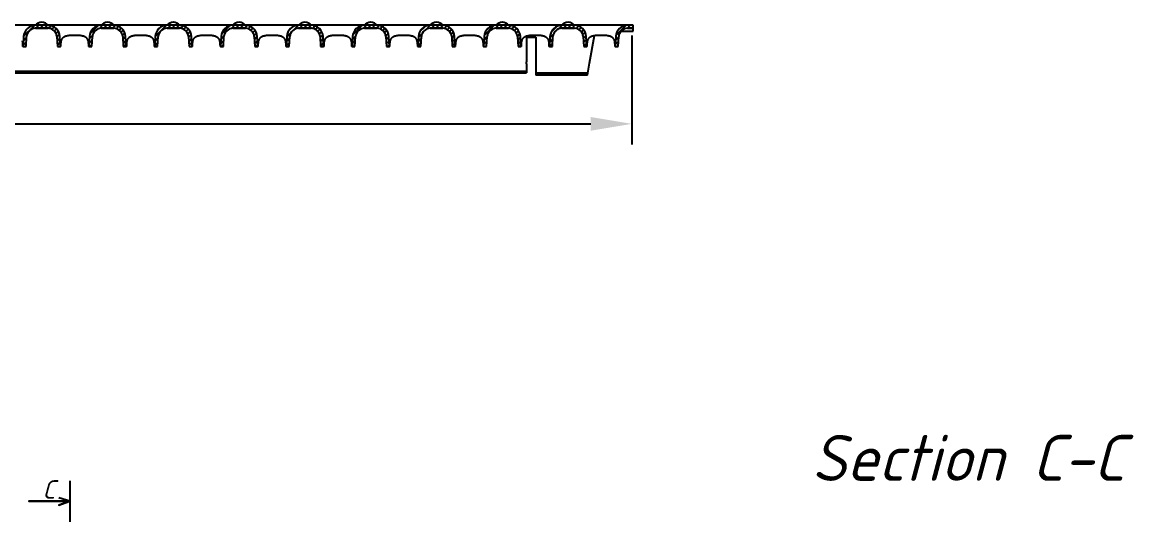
# Model space of a CAD drawing. Header units: millimetres. Extents: x 29006 to 29645, y 5570 to 5801.
# Drawn here: x 29081 to 29148.7, y 5762.4 to 5792.9 of the extents above; entities that cross this region are included whole.
import ezdxf

# ---------------------------------------------------------------- set-up
doc = ezdxf.new("R2010")
doc.units = ezdxf.units.MM
doc.styles.add('GOST-2.304_Type-B_italic', font='')
doc.styles.get('GOST-2.304_Type-B_italic').set_extended_font_data('GOST Common', italic=True)
doc.dimstyles.new('ISO-25', dxfattribs={"dimtxt": 2.5, "dimasz": 2.5, "dimexe": 1.25, "dimexo": 0.625, "dimtad": 1, "dimtoh": 1, "dimtxsty": 'GOST-2.304_Type-B_italic', "dimcen": 2.5, "dimadec": 0, "dimazin": 0, "dimtfac": 1, "dimtmove": 0, "dimatfit": 3, "dimfxl": 1, "dimarcsym": 0})

# ---------------------------------------------------------------- blocks, each defined once
blk = doc.blocks.new('*D23')
at = {"color": 0, "lineweight": -2, "transparency": 16777216}
for p, q in [((29018.167, 5792.065), (29018.167, 5785.437)), ((29118.167, 5792.065), (29118.167, 5785.437)), ((29020.667, 5786.687), (29115.667, 5786.687))]:
    blk.add_line(p, q, dxfattribs=at)
at = {"color": 0, "transparency": 16777216}
for points in [[(29020.667, 5787.104), (29020.667, 5786.27), (29018.167, 5786.687)], [(29115.667, 5787.104), (29115.667, 5786.27), (29118.167, 5786.687)]]:
    blk.add_solid(points, dxfattribs=at)
at = {"layer": 'Defpoints', "color": 0, "transparency": 16777216}
for p in [(29018.167, 5792.69), (29118.167, 5792.69), (29118.167, 5786.687)]:
    blk.add_point(p, dxfattribs=at)
at = {"color": 0, "transparency": 16777216, "insert": (29068.167, 5788.562), "char_height": 2.5, "attachment_point": 5, "style": 'GOST-2.304_Type-B_italic'}
blk.add_mtext('1000', dxfattribs=at)

msp = doc.modelspace()

# ---------------------------------------------------------------- linework, layer by layer
at = {"color": 0}
for p, q in [((29081.847, 5792.69), (29078.619, 5792.69)), ((29082.625, 5792.51), (29081.834, 5792.51)), ((29082.613, 5792.69), (29081.847, 5792.69)), ((29081.847, 5792.51), (29082.613, 5792.51)), ((29082.234, 5792.878), (29082.226, 5792.878)), ((29085.84, 5792.69), (29082.613, 5792.69)), ((29085.854, 5792.69), (29085.84, 5792.69)), ((29086.633, 5792.51), (29085.841, 5792.51)), ((29086.62, 5792.69), (29085.854, 5792.69)), ((29085.854, 5792.51), (29086.62, 5792.51)), ((29086.241, 5792.878), (29086.233, 5792.878)), ((29086.634, 5792.69), (29086.62, 5792.69)), ((29089.847, 5792.69), (29086.634, 5792.69)), ((29089.861, 5792.69), (29089.847, 5792.69)), ((29090.64, 5792.51), (29089.848, 5792.51)), ((29090.627, 5792.69), (29089.861, 5792.69)), ((29089.861, 5792.51), (29090.627, 5792.51)), ((29090.248, 5792.878), (29090.24, 5792.878)), ((29090.641, 5792.69), (29090.627, 5792.69)), ((29093.854, 5792.69), (29090.641, 5792.69)), ((29093.868, 5792.69), (29093.854, 5792.69)), ((29094.647, 5792.51), (29093.856, 5792.51)), ((29094.634, 5792.69), (29093.868, 5792.69)), ((29093.868, 5792.51), (29094.634, 5792.51)), ((29094.255, 5792.878), (29094.247, 5792.878)), ((29094.648, 5792.69), (29094.634, 5792.69)), ((29097.862, 5792.69), (29094.648, 5792.69)), ((29097.875, 5792.69), (29097.862, 5792.69)), ((29098.654, 5792.51), (29097.863, 5792.51)), ((29098.642, 5792.69), (29097.875, 5792.69)), ((29097.875, 5792.51), (29098.642, 5792.51)), ((29098.262, 5792.878), (29098.254, 5792.878)), ((29098.655, 5792.69), (29098.642, 5792.69)), ((29101.869, 5792.69), (29098.655, 5792.69)), ((29101.882, 5792.69), (29101.869, 5792.69)), ((29102.661, 5792.51), (29101.87, 5792.51)), ((29102.649, 5792.69), (29101.882, 5792.69)), ((29101.882, 5792.51), (29102.649, 5792.51)), ((29102.27, 5792.878), (29102.262, 5792.878)), ((29102.662, 5792.69), (29102.649, 5792.69)), ((29105.876, 5792.69), (29102.662, 5792.69)), ((29105.89, 5792.69), (29105.876, 5792.69)), ((29106.668, 5792.51), (29105.877, 5792.51)), ((29106.656, 5792.69), (29105.89, 5792.69)), ((29105.89, 5792.51), (29106.656, 5792.51)), ((29106.277, 5792.878), (29106.269, 5792.878)), ((29106.67, 5792.69), (29106.656, 5792.69)), ((29109.883, 5792.69), (29106.67, 5792.69)), ((29109.897, 5792.69), (29109.883, 5792.69)), ((29110.676, 5792.51), (29109.884, 5792.51)), ((29110.663, 5792.69), (29109.897, 5792.69)), ((29109.897, 5792.51), (29110.663, 5792.51)), ((29110.284, 5792.878), (29110.276, 5792.878)), ((29110.677, 5792.69), (29110.663, 5792.69)), ((29113.89, 5792.69), (29110.677, 5792.69)), ((29113.904, 5792.69), (29113.89, 5792.69)), ((29114.683, 5792.51), (29113.891, 5792.51)), ((29114.67, 5792.69), (29113.904, 5792.69)), ((29113.904, 5792.51), (29114.67, 5792.51)), ((29114.291, 5792.878), (29114.283, 5792.878)), ((29114.684, 5792.69), (29114.67, 5792.69)), ((29117.911, 5792.69), (29114.684, 5792.69)), ((29117.508, 5792.33), (29118.242, 5792.33)), ((29118.242, 5792.51), (29117.899, 5792.51)), ((29118.242, 5792.69), (29117.911, 5792.69)), ((29117.911, 5792.51), (29118.242, 5792.51)), ((29118.242, 5792.51), (29118.242, 5792.69)), ((29118.242, 5792.51), (29118.242, 5792.51)), ((29118.242, 5792.33), (29118.242, 5792.51)), ((29081.126, 5792.009), (29081.092, 5791.392)), ((29081.273, 5791.392), (29081.306, 5791.999)), ((29083.153, 5791.999), (29083.187, 5791.392)), ((29083.368, 5791.392), (29083.333, 5792.009)), ((29085.133, 5792.009), (29085.099, 5791.392)), ((29085.28, 5791.392), (29085.314, 5791.999)), ((29087.16, 5791.999), (29087.194, 5791.392)), ((29087.375, 5791.392), (29087.34, 5792.009)), ((29089.141, 5792.009), (29089.106, 5791.392)), ((29089.287, 5791.392), (29089.321, 5791.999)), ((29091.168, 5791.999), (29091.201, 5791.392)), ((29091.382, 5791.392), (29091.348, 5792.009)), ((29093.148, 5792.009), (29093.113, 5791.392)), ((29093.294, 5791.392), (29093.328, 5791.999)), ((29095.175, 5791.999), (29095.208, 5791.392)), ((29095.389, 5791.392), (29095.355, 5792.009)), ((29097.155, 5792.009), (29097.121, 5791.392)), ((29097.301, 5791.392), (29097.335, 5791.999)), ((29099.182, 5791.999), (29099.216, 5791.392)), ((29099.396, 5791.392), (29099.362, 5792.009)), ((29101.162, 5792.009), (29101.128, 5791.392)), ((29101.308, 5791.392), (29101.342, 5791.999)), ((29103.189, 5791.999), (29103.223, 5791.392)), ((29103.403, 5791.392), (29103.369, 5792.009)), ((29105.169, 5792.009), (29105.135, 5791.392)), ((29105.316, 5791.392), (29105.349, 5791.999)), ((29107.196, 5791.999), (29107.23, 5791.392)), ((29107.411, 5791.392), (29107.376, 5792.009)), ((29109.176, 5792.009), (29109.142, 5791.392)), ((29109.323, 5791.392), (29109.356, 5791.999)), ((29111.203, 5791.999), (29111.237, 5791.392)), ((29111.418, 5791.392), (29111.383, 5792.009)), ((29111.749, 5792.043), (29111.749, 5791.969)), ((29111.749, 5791.969), (29111.749, 5790.474)), ((29111.749, 5791.969), (29112.326, 5791.969)), ((29112.326, 5791.969), (29112.326, 5790.379)), ((29113.184, 5792.009), (29113.149, 5791.392)), ((29113.33, 5791.392), (29113.364, 5791.999)), ((29115.21, 5791.999), (29115.244, 5791.392)), ((29115.425, 5791.392), (29115.391, 5792.009)), ((29115.59, 5790.379), (29115.888, 5792.074)), ((29117.191, 5792.009), (29117.156, 5791.392)), ((29117.337, 5791.392), (29117.371, 5791.999)), ((29081.092, 5791.392), (29081.064, 5791.392)), ((29081.092, 5791.392), (29081.273, 5791.392)), ((29083.187, 5791.392), (29083.368, 5791.392)), ((29083.395, 5791.392), (29083.368, 5791.392)), ((29085.099, 5791.392), (29085.072, 5791.392)), ((29085.099, 5791.392), (29085.28, 5791.392)), ((29087.194, 5791.392), (29087.375, 5791.392)), ((29087.402, 5791.392), (29087.375, 5791.392)), ((29089.106, 5791.392), (29089.079, 5791.392)), ((29089.106, 5791.392), (29089.287, 5791.392)), ((29091.201, 5791.392), (29091.382, 5791.392)), ((29091.409, 5791.392), (29091.382, 5791.392)), ((29093.113, 5791.392), (29093.086, 5791.392)), ((29093.113, 5791.392), (29093.294, 5791.392)), ((29095.208, 5791.392), (29095.389, 5791.392)), ((29095.417, 5791.392), (29095.389, 5791.392)), ((29097.121, 5791.392), (29097.093, 5791.392)), ((29097.121, 5791.392), (29097.301, 5791.392)), ((29099.216, 5791.392), (29099.396, 5791.392)), ((29099.424, 5791.392), (29099.396, 5791.392)), ((29101.128, 5791.392), (29101.1, 5791.392)), ((29101.128, 5791.392), (29101.308, 5791.392)), ((29103.223, 5791.392), (29103.403, 5791.392)), ((29103.431, 5791.392), (29103.403, 5791.392)), ((29105.135, 5791.392), (29105.107, 5791.392)), ((29105.135, 5791.392), (29105.316, 5791.392)), ((29107.23, 5791.392), (29107.411, 5791.392)), ((29107.438, 5791.392), (29107.411, 5791.392)), ((29109.142, 5791.392), (29109.115, 5791.392)), ((29109.142, 5791.392), (29109.323, 5791.392)), ((29111.237, 5791.392), (29111.418, 5791.392)), ((29111.445, 5791.392), (29111.418, 5791.392)), ((29113.149, 5791.392), (29113.122, 5791.392)), ((29113.149, 5791.392), (29113.33, 5791.392)), ((29115.244, 5791.392), (29115.425, 5791.392)), ((29115.452, 5791.392), (29115.425, 5791.392)), ((29117.156, 5791.392), (29117.129, 5791.392)), ((29117.156, 5791.392), (29117.337, 5791.392)), ((29111.749, 5790.352), (29111.749, 5790.474)), ((29111.749, 5790.352), (29111.749, 5789.89)), ((29112.326, 5790.379), (29112.326, 5790.266)), ((29115.57, 5790.266), (29115.59, 5790.379)), ((29068.038, 5789.804), (29111.749, 5789.804)), ((29068.126, 5789.89), (29111.749, 5789.89)), ((29111.749, 5789.89), (29111.749, 5789.804)), ((29112.326, 5790.266), (29112.326, 5789.784)), ((29115.485, 5789.784), (29112.326, 5789.784)), ((29112.326, 5789.784), (29112.326, 5789.66)), ((29115.463, 5789.66), (29112.326, 5789.66)), ((29115.463, 5789.66), (29115.485, 5789.784)), ((29115.485, 5789.784), (29115.57, 5790.266))]:
    msp.add_line(p, q, dxfattribs=at)
at = {"color": 0, "linetype": 'Continuous'}
for p, q in [((29081.127, 5792.025), (29081.791, 5792.688)), ((29081.872, 5792.51), (29082.052, 5792.69)), ((29082.131, 5792.51), (29082.311, 5792.69)), ((29082.39, 5792.51), (29082.57, 5792.69)), ((29082.648, 5792.509), (29082.804, 5792.665)), ((29082.852, 5792.454), (29082.985, 5792.587)), ((29083.002, 5792.345), (29083.13, 5792.472)), ((29083.107, 5792.19), (29083.241, 5792.324)), ((29085.161, 5792.171), (29085.651, 5792.661)), ((29085.749, 5792.5), (29085.939, 5792.69)), ((29086.018, 5792.51), (29086.199, 5792.69)), ((29086.277, 5792.51), (29086.458, 5792.69)), ((29086.537, 5792.51), (29086.711, 5792.685)), ((29086.774, 5792.488), (29086.914, 5792.628)), ((29086.946, 5792.401), (29087.074, 5792.529)), ((29087.071, 5792.267), (29087.201, 5792.397)), ((29089.3, 5792.422), (29089.408, 5792.53)), ((29089.544, 5792.408), (29089.826, 5792.69)), ((29089.906, 5792.51), (29090.086, 5792.69)), ((29090.165, 5792.51), (29090.345, 5792.69)), ((29090.424, 5792.51), (29090.604, 5792.69)), ((29090.681, 5792.507), (29090.834, 5792.66)), ((29090.88, 5792.448), (29091.012, 5792.579)), ((29091.026, 5792.335), (29091.154, 5792.462)), ((29093.168, 5792.144), (29093.693, 5792.669)), ((29093.787, 5792.504), (29093.974, 5792.69)), ((29094.052, 5792.51), (29094.233, 5792.69)), ((29094.312, 5792.51), (29094.492, 5792.69)), ((29094.571, 5792.51), (29094.743, 5792.682)), ((29094.803, 5792.483), (29094.942, 5792.622)), ((29094.971, 5792.392), (29095.1, 5792.521)), ((29095.094, 5792.255), (29095.224, 5792.385)), ((29097.264, 5792.353), (29097.491, 5792.58)), ((29097.613, 5792.442), (29097.861, 5792.69)), ((29097.94, 5792.51), (29098.12, 5792.69)), ((29098.199, 5792.51), (29098.38, 5792.69)), ((29098.458, 5792.51), (29098.639, 5792.69)), ((29098.713, 5792.505), (29098.863, 5792.656)), ((29098.907, 5792.44), (29099.038, 5792.572)), ((29099.05, 5792.324), (29099.178, 5792.452)), ((29101.177, 5792.118), (29101.733, 5792.675)), ((29101.824, 5792.507), (29102.008, 5792.69)), ((29102.087, 5792.51), (29102.267, 5792.69)), ((29102.346, 5792.51), (29102.526, 5792.69)), ((29102.605, 5792.51), (29102.774, 5792.679)), ((29102.832, 5792.478), (29102.969, 5792.615)), ((29102.997, 5792.383), (29103.125, 5792.511)), ((29103.115, 5792.243), (29103.246, 5792.374)), ((29105.252, 5792.306), (29105.553, 5792.607)), ((29105.667, 5792.462), (29105.895, 5792.69)), ((29105.974, 5792.51), (29106.155, 5792.69)), ((29106.233, 5792.51), (29106.414, 5792.69)), ((29106.492, 5792.51), (29106.673, 5792.69)), ((29106.744, 5792.503), (29106.892, 5792.651)), ((29106.934, 5792.433), (29107.064, 5792.564)), ((29107.073, 5792.313), (29107.201, 5792.441)), ((29109.186, 5792.094), (29109.772, 5792.68)), ((29109.86, 5792.509), (29110.042, 5792.69)), ((29110.121, 5792.51), (29110.301, 5792.69)), ((29110.38, 5792.51), (29110.56, 5792.69)), ((29110.639, 5792.51), (29110.805, 5792.676)), ((29110.861, 5792.473), (29110.997, 5792.609)), ((29111.022, 5792.374), (29111.149, 5792.502)), ((29111.137, 5792.23), (29111.268, 5792.362)), ((29113.247, 5792.267), (29113.606, 5792.626)), ((29113.715, 5792.476), (29113.93, 5792.69)), ((29114.008, 5792.51), (29114.189, 5792.69)), ((29114.267, 5792.51), (29114.448, 5792.69)), ((29114.527, 5792.51), (29114.706, 5792.69)), ((29114.775, 5792.5), (29114.921, 5792.645)), ((29114.96, 5792.426), (29115.09, 5792.555)), ((29115.096, 5792.302), (29115.225, 5792.431)), ((29117.197, 5792.07), (29117.81, 5792.683)), ((29117.896, 5792.51), (29118.076, 5792.69)), ((29118.155, 5792.51), (29118.242, 5792.597)), ((29081.097, 5791.476), (29081.288, 5791.667)), ((29081.112, 5791.75), (29081.303, 5791.942)), ((29083.154, 5791.979), (29083.314, 5792.139)), ((29083.168, 5791.733), (29083.339, 5791.904)), ((29083.182, 5791.488), (29083.353, 5791.659)), ((29085.111, 5791.603), (29085.302, 5791.794)), ((29085.126, 5791.877), (29085.323, 5792.074)), ((29087.149, 5792.085), (29087.293, 5792.23)), ((29087.169, 5791.846), (29087.34, 5792.018)), ((29087.182, 5791.601), (29087.354, 5791.772)), ((29089.11, 5791.455), (29089.301, 5791.646)), ((29089.125, 5791.729), (29089.316, 5791.921)), ((29089.14, 5792.004), (29089.422, 5792.286)), ((29091.127, 5792.176), (29091.262, 5792.312)), ((29091.17, 5791.96), (29091.332, 5792.122)), ((29091.183, 5791.714), (29091.354, 5791.885)), ((29093.124, 5791.582), (29093.315, 5791.773)), ((29093.139, 5791.856), (29093.333, 5792.05)), ((29095.166, 5792.069), (29095.313, 5792.215)), ((29095.184, 5791.828), (29095.355, 5791.999)), ((29095.198, 5791.582), (29095.369, 5791.753)), ((29097.138, 5791.708), (29097.329, 5791.9)), ((29097.153, 5791.983), (29097.402, 5792.231)), ((29099.147, 5792.162), (29099.283, 5792.299)), ((29099.185, 5791.941), (29099.35, 5792.106)), ((29099.199, 5791.695), (29099.37, 5791.867)), ((29101.137, 5791.561), (29101.328, 5791.752)), ((29101.152, 5791.835), (29101.344, 5792.027)), ((29103.183, 5792.052), (29103.332, 5792.2)), ((29103.2, 5791.809), (29103.371, 5791.98)), ((29103.213, 5791.563), (29103.384, 5791.734)), ((29105.151, 5791.687), (29105.343, 5791.879)), ((29105.167, 5791.962), (29105.396, 5792.191)), ((29107.167, 5792.148), (29107.304, 5792.285)), ((29107.2, 5791.922), (29107.367, 5792.089)), ((29107.214, 5791.677), (29107.385, 5791.848)), ((29109.15, 5791.54), (29109.342, 5791.731)), ((29109.166, 5791.814), (29109.357, 5792.005)), ((29111.2, 5792.034), (29111.351, 5792.186)), ((29111.215, 5791.79), (29111.386, 5791.961)), ((29111.229, 5791.545), (29111.4, 5791.716)), ((29113.165, 5791.666), (29113.356, 5791.858)), ((29113.18, 5791.941), (29113.397, 5792.158)), ((29115.186, 5792.133), (29115.325, 5792.272)), ((29115.216, 5791.903), (29115.384, 5792.072)), ((29115.229, 5791.658), (29115.401, 5791.829)), ((29117.163, 5791.519), (29117.355, 5791.71)), ((29117.179, 5791.793), (29117.37, 5791.984)), ((29081.272, 5791.392), (29081.273, 5791.393)), ((29083.345, 5791.392), (29083.366, 5791.413)), ((29085.159, 5791.392), (29085.287, 5791.52)), ((29087.232, 5791.392), (29087.367, 5791.527)), ((29091.197, 5791.469), (29091.368, 5791.64)), ((29091.379, 5791.392), (29091.382, 5791.394)), ((29093.193, 5791.392), (29093.3, 5791.499)), ((29095.267, 5791.392), (29095.383, 5791.508)), ((29097.123, 5791.434), (29097.314, 5791.625)), ((29099.212, 5791.45), (29099.383, 5791.621)), ((29101.227, 5791.392), (29101.313, 5791.477)), ((29103.301, 5791.392), (29103.398, 5791.489)), ((29105.136, 5791.413), (29105.327, 5791.604)), ((29107.228, 5791.431), (29107.399, 5791.602)), ((29109.262, 5791.392), (29109.326, 5791.456)), ((29111.335, 5791.392), (29111.413, 5791.47)), ((29113.149, 5791.392), (29113.341, 5791.583)), ((29115.243, 5791.412), (29115.414, 5791.583)), ((29117.296, 5791.392), (29117.339, 5791.435))]:
    msp.add_line(p, q, dxfattribs=at)
at = {"color": 0, "flags": 128}
for points in [[(29081.035, 5791.744), (29081.041, 5791.716), (29081.047, 5791.687), (29081.051, 5791.657), (29081.055, 5791.626), (29081.058, 5791.594), (29081.061, 5791.562), (29081.063, 5791.528), (29081.064, 5791.495), (29081.065, 5791.461), (29081.065, 5791.426), (29081.064, 5791.392)], [(29083.395, 5791.392), (29083.395, 5791.426), (29083.395, 5791.461), (29083.396, 5791.495), (29083.397, 5791.528), (29083.399, 5791.562), (29083.401, 5791.594), (29083.404, 5791.626), (29083.408, 5791.657), (29083.413, 5791.687), (29083.419, 5791.716), (29083.425, 5791.744), (29083.432, 5791.771), (29083.441, 5791.797), (29083.45, 5791.821), (29083.461, 5791.846), (29083.473, 5791.869), (29083.487, 5791.892), (29083.503, 5791.913), (29083.52, 5791.933), (29083.538, 5791.951), (29083.557, 5791.968), (29083.577, 5791.983), (29083.598, 5791.997), (29083.619, 5792.009)], [(29083.619, 5792.009), (29083.659, 5792.028), (29083.702, 5792.044), (29083.747, 5792.057), (29083.795, 5792.068), (29083.845, 5792.076), (29083.897, 5792.083), (29083.951, 5792.088), (29084.006, 5792.092), (29084.062, 5792.095), (29084.119, 5792.097), (29084.177, 5792.098), (29084.234, 5792.099), (29084.292, 5792.098), (29084.35, 5792.097), (29084.407, 5792.095), (29084.463, 5792.092), (29084.518, 5792.088), (29084.571, 5792.083), (29084.623, 5792.076), (29084.673, 5792.067), (29084.72, 5792.057), (29084.765, 5792.044), (29084.807, 5792.028), (29084.847, 5792.009)], [(29084.847, 5792.009), (29084.869, 5791.997), (29084.89, 5791.983), (29084.91, 5791.968), (29084.929, 5791.951), (29084.947, 5791.933), (29084.964, 5791.913), (29084.979, 5791.892), (29084.993, 5791.869), (29085.006, 5791.846), (29085.017, 5791.821), (29085.026, 5791.797), (29085.034, 5791.771), (29085.042, 5791.744), (29085.048, 5791.716), (29085.054, 5791.687), (29085.058, 5791.657), (29085.062, 5791.626), (29085.066, 5791.594), (29085.068, 5791.562), (29085.07, 5791.528), (29085.071, 5791.495), (29085.072, 5791.461), (29085.072, 5791.426), (29085.072, 5791.392)], [(29087.402, 5791.392), (29087.402, 5791.426), (29087.402, 5791.461), (29087.403, 5791.495), (29087.404, 5791.528), (29087.406, 5791.562), (29087.408, 5791.594), (29087.412, 5791.626), (29087.415, 5791.657), (29087.42, 5791.687), (29087.426, 5791.716), (29087.432, 5791.744), (29087.44, 5791.771), (29087.448, 5791.797), (29087.457, 5791.821), (29087.468, 5791.846), (29087.481, 5791.869), (29087.495, 5791.892), (29087.51, 5791.913), (29087.527, 5791.933), (29087.545, 5791.951), (29087.564, 5791.968), (29087.584, 5791.983), (29087.605, 5791.997), (29087.627, 5792.009)], [(29087.627, 5792.009), (29087.667, 5792.028), (29087.709, 5792.044), (29087.754, 5792.057), (29087.802, 5792.068), (29087.852, 5792.076), (29087.904, 5792.083), (29087.958, 5792.088), (29088.013, 5792.092), (29088.069, 5792.095), (29088.126, 5792.097), (29088.184, 5792.098), (29088.242, 5792.099), (29088.299, 5792.098), (29088.357, 5792.097), (29088.414, 5792.095), (29088.47, 5792.092), (29088.525, 5792.088), (29088.579, 5792.083), (29088.631, 5792.076), (29088.68, 5792.067), (29088.727, 5792.057), (29088.772, 5792.044), (29088.814, 5792.028), (29088.854, 5792.009)], [(29088.854, 5792.009), (29088.876, 5791.997), (29088.897, 5791.983), (29088.917, 5791.968), (29088.936, 5791.951), (29088.954, 5791.933), (29088.971, 5791.913), (29088.987, 5791.892), (29089, 5791.869), (29089.013, 5791.846), (29089.024, 5791.821), (29089.033, 5791.797), (29089.041, 5791.771), (29089.049, 5791.744), (29089.055, 5791.716), (29089.061, 5791.687), (29089.066, 5791.657), (29089.07, 5791.626), (29089.073, 5791.594), (29089.075, 5791.562), (29089.077, 5791.528), (29089.078, 5791.495), (29089.079, 5791.461), (29089.079, 5791.426), (29089.079, 5791.392)], [(29091.409, 5791.392), (29091.409, 5791.426), (29091.409, 5791.461), (29091.41, 5791.495), (29091.411, 5791.528), (29091.413, 5791.562), (29091.415, 5791.594), (29091.419, 5791.626), (29091.423, 5791.657), (29091.427, 5791.687), (29091.433, 5791.716), (29091.439, 5791.744), (29091.447, 5791.771), (29091.455, 5791.797), (29091.464, 5791.821), (29091.475, 5791.846), (29091.488, 5791.869), (29091.502, 5791.892), (29091.517, 5791.913), (29091.534, 5791.933), (29091.552, 5791.951), (29091.571, 5791.968), (29091.591, 5791.983), (29091.612, 5791.997), (29091.634, 5792.009)], [(29091.634, 5792.009), (29091.674, 5792.028), (29091.716, 5792.044), (29091.761, 5792.057), (29091.809, 5792.068), (29091.859, 5792.076), (29091.911, 5792.083), (29091.965, 5792.088), (29092.02, 5792.092), (29092.076, 5792.095), (29092.133, 5792.097), (29092.191, 5792.098), (29092.249, 5792.099), (29092.307, 5792.098), (29092.364, 5792.097), (29092.421, 5792.095), (29092.477, 5792.092), (29092.532, 5792.088), (29092.586, 5792.083), (29092.638, 5792.076), (29092.687, 5792.067), (29092.735, 5792.057), (29092.779, 5792.044), (29092.822, 5792.028), (29092.862, 5792.009)], [(29092.862, 5792.009), (29092.884, 5791.997), (29092.904, 5791.983), (29092.924, 5791.968), (29092.943, 5791.951), (29092.961, 5791.933), (29092.978, 5791.913), (29092.994, 5791.892), (29093.008, 5791.869), (29093.02, 5791.846), (29093.031, 5791.821), (29093.04, 5791.797), (29093.049, 5791.771), (29093.056, 5791.744), (29093.062, 5791.716), (29093.068, 5791.687), (29093.073, 5791.657), (29093.077, 5791.626), (29093.08, 5791.594), (29093.082, 5791.562), (29093.084, 5791.528), (29093.085, 5791.495), (29093.086, 5791.461), (29093.086, 5791.426), (29093.086, 5791.392)], [(29095.417, 5791.392), (29095.416, 5791.426), (29095.416, 5791.461), (29095.417, 5791.495), (29095.418, 5791.528), (29095.42, 5791.562), (29095.423, 5791.594), (29095.426, 5791.626), (29095.43, 5791.657), (29095.435, 5791.687), (29095.44, 5791.716), (29095.447, 5791.744), (29095.454, 5791.771), (29095.462, 5791.797), (29095.472, 5791.821), (29095.483, 5791.846), (29095.495, 5791.869), (29095.509, 5791.892), (29095.524, 5791.913), (29095.541, 5791.933), (29095.559, 5791.951), (29095.578, 5791.968), (29095.598, 5791.983), (29095.619, 5791.997), (29095.641, 5792.009)], [(29095.641, 5792.009), (29095.681, 5792.028), (29095.723, 5792.044), (29095.769, 5792.057), (29095.816, 5792.068), (29095.867, 5792.076), (29095.918, 5792.083), (29095.972, 5792.088), (29096.027, 5792.092), (29096.083, 5792.095), (29096.14, 5792.097), (29096.198, 5792.098), (29096.256, 5792.099), (29096.314, 5792.098), (29096.371, 5792.097), (29096.428, 5792.095), (29096.484, 5792.092), (29096.539, 5792.088), (29096.593, 5792.083), (29096.645, 5792.076), (29096.695, 5792.067), (29096.742, 5792.057), (29096.786, 5792.044), (29096.829, 5792.028), (29096.869, 5792.009)], [(29096.869, 5792.009), (29096.891, 5791.997), (29096.911, 5791.983), (29096.931, 5791.968), (29096.95, 5791.951), (29096.969, 5791.933), (29096.985, 5791.913), (29097.001, 5791.892), (29097.015, 5791.869), (29097.027, 5791.846), (29097.038, 5791.821), (29097.048, 5791.797), (29097.056, 5791.771), (29097.063, 5791.744), (29097.07, 5791.716), (29097.075, 5791.687), (29097.08, 5791.657), (29097.084, 5791.626), (29097.087, 5791.594), (29097.09, 5791.562), (29097.091, 5791.528), (29097.093, 5791.495), (29097.093, 5791.461), (29097.093, 5791.426), (29097.093, 5791.392)], [(29099.424, 5791.392), (29099.423, 5791.426), (29099.424, 5791.461), (29099.424, 5791.495), (29099.426, 5791.528), (29099.427, 5791.562), (29099.43, 5791.594), (29099.433, 5791.626), (29099.437, 5791.657), (29099.442, 5791.687), (29099.447, 5791.716), (29099.454, 5791.744), (29099.461, 5791.771), (29099.469, 5791.797), (29099.479, 5791.821), (29099.49, 5791.846), (29099.502, 5791.869), (29099.516, 5791.892), (29099.531, 5791.913), (29099.548, 5791.933), (29099.566, 5791.951), (29099.586, 5791.968), (29099.605, 5791.983), (29099.626, 5791.997), (29099.648, 5792.009)], [(29099.648, 5792.009), (29099.688, 5792.028), (29099.731, 5792.044), (29099.776, 5792.057), (29099.824, 5792.068), (29099.874, 5792.076), (29099.926, 5792.083), (29099.979, 5792.088), (29100.034, 5792.092), (29100.091, 5792.095), (29100.148, 5792.097), (29100.205, 5792.098), (29100.263, 5792.099), (29100.321, 5792.098), (29100.378, 5792.097), (29100.435, 5792.095), (29100.491, 5792.092), (29100.546, 5792.088), (29100.6, 5792.083), (29100.652, 5792.076), (29100.702, 5792.067), (29100.749, 5792.057), (29100.794, 5792.044), (29100.836, 5792.028), (29100.876, 5792.009)], [(29100.876, 5792.009), (29100.898, 5791.997), (29100.919, 5791.983), (29100.938, 5791.968), (29100.958, 5791.951), (29100.976, 5791.933), (29100.993, 5791.913), (29101.008, 5791.892), (29101.022, 5791.869), (29101.034, 5791.846), (29101.045, 5791.821), (29101.055, 5791.797), (29101.063, 5791.771), (29101.07, 5791.744), (29101.077, 5791.716), (29101.082, 5791.687), (29101.087, 5791.657), (29101.091, 5791.626), (29101.094, 5791.594), (29101.097, 5791.562), (29101.098, 5791.528), (29101.1, 5791.495), (29101.1, 5791.461), (29101.101, 5791.426), (29101.1, 5791.392)], [(29103.431, 5791.392), (29103.431, 5791.426), (29103.431, 5791.461), (29103.431, 5791.495), (29103.433, 5791.528), (29103.434, 5791.562), (29103.437, 5791.594), (29103.44, 5791.626), (29103.444, 5791.657), (29103.449, 5791.687), (29103.454, 5791.716), (29103.461, 5791.744), (29103.468, 5791.771), (29103.476, 5791.797), (29103.486, 5791.821), (29103.497, 5791.846), (29103.509, 5791.869), (29103.523, 5791.892), (29103.539, 5791.913), (29103.555, 5791.933), (29103.574, 5791.951), (29103.593, 5791.968), (29103.613, 5791.983), (29103.633, 5791.997), (29103.655, 5792.009)], [(29103.655, 5792.009), (29103.695, 5792.028), (29103.738, 5792.044), (29103.783, 5792.057), (29103.831, 5792.068), (29103.881, 5792.076), (29103.933, 5792.083), (29103.986, 5792.088), (29104.042, 5792.092), (29104.098, 5792.095), (29104.155, 5792.097), (29104.212, 5792.098), (29104.27, 5792.099), (29104.328, 5792.098), (29104.386, 5792.097), (29104.443, 5792.095), (29104.499, 5792.092), (29104.554, 5792.088), (29104.607, 5792.083), (29104.659, 5792.076), (29104.709, 5792.067), (29104.756, 5792.057), (29104.801, 5792.044), (29104.843, 5792.028), (29104.883, 5792.009)], [(29104.883, 5792.009), (29104.905, 5791.997), (29104.926, 5791.983), (29104.946, 5791.968), (29104.965, 5791.951), (29104.983, 5791.933), (29105, 5791.913), (29105.015, 5791.892), (29105.029, 5791.869), (29105.041, 5791.846), (29105.052, 5791.821), (29105.062, 5791.797), (29105.07, 5791.771), (29105.077, 5791.744), (29105.084, 5791.716), (29105.089, 5791.687), (29105.094, 5791.657), (29105.098, 5791.626), (29105.101, 5791.594), (29105.104, 5791.562), (29105.106, 5791.528), (29105.107, 5791.495), (29105.108, 5791.461), (29105.108, 5791.426), (29105.107, 5791.392)], [(29107.438, 5791.392), (29107.438, 5791.426), (29107.438, 5791.461), (29107.439, 5791.495), (29107.44, 5791.528), (29107.442, 5791.562), (29107.444, 5791.594), (29107.447, 5791.626), (29107.451, 5791.657), (29107.456, 5791.687), (29107.462, 5791.716), (29107.468, 5791.744), (29107.475, 5791.771), (29107.484, 5791.797), (29107.493, 5791.821), (29107.504, 5791.846), (29107.516, 5791.869), (29107.53, 5791.892), (29107.546, 5791.913), (29107.563, 5791.933), (29107.581, 5791.951), (29107.6, 5791.968), (29107.62, 5791.983), (29107.64, 5791.997), (29107.662, 5792.009)], [(29107.662, 5792.009), (29107.702, 5792.028), (29107.745, 5792.044), (29107.79, 5792.057), (29107.838, 5792.068), (29107.888, 5792.076), (29107.94, 5792.083), (29107.994, 5792.088), (29108.049, 5792.092), (29108.105, 5792.095), (29108.162, 5792.097), (29108.219, 5792.098), (29108.277, 5792.099), (29108.335, 5792.098), (29108.393, 5792.097), (29108.45, 5792.095), (29108.506, 5792.092), (29108.561, 5792.088), (29108.614, 5792.083), (29108.666, 5792.076), (29108.716, 5792.067), (29108.763, 5792.057), (29108.808, 5792.044), (29108.85, 5792.028), (29108.89, 5792.009)], [(29108.89, 5792.009), (29108.912, 5791.997), (29108.933, 5791.983), (29108.953, 5791.968), (29108.972, 5791.951), (29108.99, 5791.933), (29109.007, 5791.913), (29109.022, 5791.892), (29109.036, 5791.869), (29109.049, 5791.846), (29109.06, 5791.821), (29109.069, 5791.797), (29109.077, 5791.771), (29109.085, 5791.744), (29109.091, 5791.716), (29109.097, 5791.687), (29109.101, 5791.657), (29109.105, 5791.626), (29109.108, 5791.594), (29109.111, 5791.562), (29109.113, 5791.528), (29109.114, 5791.495), (29109.115, 5791.461), (29109.115, 5791.426), (29109.115, 5791.392)], [(29111.445, 5791.392), (29111.445, 5791.426), (29111.445, 5791.461), (29111.446, 5791.495), (29111.447, 5791.528), (29111.449, 5791.562), (29111.451, 5791.594), (29111.454, 5791.626), (29111.458, 5791.657), (29111.463, 5791.687), (29111.469, 5791.716), (29111.475, 5791.744), (29111.482, 5791.771), (29111.491, 5791.797), (29111.5, 5791.821), (29111.511, 5791.846), (29111.524, 5791.869), (29111.537, 5791.892), (29111.553, 5791.913), (29111.57, 5791.933), (29111.588, 5791.951), (29111.607, 5791.968), (29111.627, 5791.983), (29111.648, 5791.997), (29111.67, 5792.009)], [(29111.67, 5792.009), (29111.71, 5792.028), (29111.752, 5792.044), (29111.797, 5792.057), (29111.845, 5792.068), (29111.895, 5792.076), (29111.947, 5792.083), (29112.001, 5792.088), (29112.056, 5792.092), (29112.112, 5792.095), (29112.169, 5792.097), (29112.227, 5792.098), (29112.284, 5792.099), (29112.342, 5792.098), (29112.4, 5792.097), (29112.457, 5792.095), (29112.513, 5792.092), (29112.568, 5792.088), (29112.622, 5792.083), (29112.674, 5792.076), (29112.723, 5792.067), (29112.77, 5792.057), (29112.815, 5792.044), (29112.857, 5792.028), (29112.897, 5792.009)], [(29112.897, 5792.009), (29112.919, 5791.997), (29112.94, 5791.983), (29112.96, 5791.968), (29112.979, 5791.951), (29112.997, 5791.933), (29113.014, 5791.913), (29113.029, 5791.892), (29113.043, 5791.869), (29113.056, 5791.846), (29113.067, 5791.821), (29113.076, 5791.797), (29113.084, 5791.771), (29113.092, 5791.744), (29113.098, 5791.716), (29113.104, 5791.687), (29113.109, 5791.657), (29113.112, 5791.626), (29113.116, 5791.594), (29113.118, 5791.562), (29113.12, 5791.528), (29113.121, 5791.495), (29113.122, 5791.461), (29113.122, 5791.426), (29113.122, 5791.392)], [(29115.452, 5791.392), (29115.452, 5791.426), (29115.452, 5791.461), (29115.453, 5791.495), (29115.454, 5791.528), (29115.456, 5791.562), (29115.458, 5791.594), (29115.462, 5791.626), (29115.466, 5791.657), (29115.47, 5791.687), (29115.476, 5791.716), (29115.482, 5791.744), (29115.49, 5791.771), (29115.498, 5791.797), (29115.507, 5791.821), (29115.518, 5791.846), (29115.531, 5791.869), (29115.545, 5791.892), (29115.56, 5791.913), (29115.577, 5791.933), (29115.595, 5791.951), (29115.614, 5791.968), (29115.634, 5791.983), (29115.655, 5791.997), (29115.677, 5792.009)], [(29115.677, 5792.009), (29115.717, 5792.028), (29115.759, 5792.044), (29115.804, 5792.057), (29115.852, 5792.068), (29115.902, 5792.076), (29115.954, 5792.083), (29116.008, 5792.088), (29116.063, 5792.092), (29116.119, 5792.095), (29116.176, 5792.097), (29116.234, 5792.098), (29116.292, 5792.099), (29116.35, 5792.098), (29116.407, 5792.097), (29116.464, 5792.095), (29116.52, 5792.092), (29116.575, 5792.088), (29116.629, 5792.083), (29116.681, 5792.076), (29116.73, 5792.067), (29116.778, 5792.057), (29116.822, 5792.044), (29116.865, 5792.028), (29116.905, 5792.009)], [(29116.905, 5792.009), (29116.926, 5791.997), (29116.947, 5791.983), (29116.967, 5791.968), (29116.986, 5791.951), (29117.004, 5791.933), (29117.021, 5791.913), (29117.037, 5791.892), (29117.051, 5791.869), (29117.063, 5791.846), (29117.074, 5791.821), (29117.083, 5791.797), (29117.092, 5791.771), (29117.099, 5791.744), (29117.105, 5791.716), (29117.111, 5791.687), (29117.116, 5791.657), (29117.12, 5791.626), (29117.123, 5791.594), (29117.125, 5791.562), (29117.127, 5791.528), (29117.128, 5791.495), (29117.129, 5791.461), (29117.129, 5791.426), (29117.129, 5791.392)]]:
    msp.add_lwpolyline(points, dxfattribs=at)
at = {"color": 0, "linetype": 'ByBlock'}
for points in [[(29083.948, 5764.948), (29083.948, 5763.698), (29081.448, 5763.698), (29083.948, 5763.698), (29083.266, 5763.457), (29083.948, 5763.698), (29083.266, 5763.902)], [(29083.948, 5764.948), (29083.948, 5762.448)], [(29083.948, 5764.948), (29083.948, 5762.448)]]:
    msp.add_lwpolyline(points, dxfattribs=at)
at = {"color": 0}
for centre, radius, start, end in [((29081.847, 5791.969), 0.721, 90, 176.82017), ((29081.847, 5791.969), 0.541, 90, 176.82017), ((29082.226, 5792.373), 0.505, 90, 141.05752), ((29082.234, 5792.373), 0.505, 38.94248, 90), ((29082.613, 5791.969), 0.721, 3.17983, 90), ((29082.613, 5791.969), 0.541, 3.17983, 90), ((29085.854, 5791.969), 0.721, 90, 176.82017), ((29085.854, 5791.969), 0.541, 90, 176.82017), ((29086.233, 5792.373), 0.505, 90, 141.05752), ((29086.241, 5792.373), 0.505, 38.94248, 90), ((29086.62, 5791.969), 0.721, 3.17983, 90), ((29086.62, 5791.969), 0.541, 3.17983, 90), ((29089.861, 5791.969), 0.721, 90, 176.82017), ((29089.861, 5791.969), 0.541, 90, 176.82017), ((29090.24, 5792.373), 0.505, 90, 141.05752), ((29090.248, 5792.373), 0.505, 38.94248, 90), ((29090.627, 5791.969), 0.721, 3.17983, 90), ((29090.627, 5791.969), 0.541, 3.17983, 90), ((29093.868, 5791.969), 0.721, 90, 176.82017), ((29093.868, 5791.969), 0.541, 90, 176.82017), ((29094.247, 5792.373), 0.505, 90, 141.05752), ((29094.255, 5792.373), 0.505, 38.94248, 90), ((29094.634, 5791.969), 0.721, 3.17983, 90), ((29094.634, 5791.969), 0.541, 3.17983, 90), ((29097.875, 5791.969), 0.721, 90, 176.82017), ((29097.875, 5791.969), 0.541, 90, 176.82017), ((29098.254, 5792.373), 0.505, 90, 141.05752), ((29098.262, 5792.373), 0.505, 38.94248, 90), ((29098.642, 5791.969), 0.721, 3.17983, 90), ((29098.642, 5791.969), 0.541, 3.17983, 90), ((29101.882, 5791.969), 0.721, 90, 176.82017), ((29101.882, 5791.969), 0.541, 90, 176.82017), ((29102.262, 5792.373), 0.505, 90, 141.05752), ((29102.27, 5792.373), 0.505, 38.94248, 90), ((29102.649, 5791.969), 0.721, 3.17983, 90), ((29102.649, 5791.969), 0.541, 3.17983, 90), ((29105.89, 5791.969), 0.721, 90, 176.82017), ((29105.89, 5791.969), 0.541, 90, 176.82017), ((29106.269, 5792.373), 0.505, 90, 141.05752), ((29106.277, 5792.373), 0.505, 38.94248, 90), ((29106.656, 5791.969), 0.721, 3.17983, 90), ((29106.656, 5791.969), 0.541, 3.17983, 90), ((29109.897, 5791.969), 0.721, 90, 176.82017), ((29109.897, 5791.969), 0.541, 90, 176.82017), ((29110.276, 5792.373), 0.505, 90, 141.05752), ((29110.284, 5792.373), 0.505, 38.94248, 90), ((29110.663, 5791.969), 0.721, 3.17983, 90), ((29110.663, 5791.969), 0.541, 3.17983, 90), ((29113.904, 5791.969), 0.721, 90, 176.82017), ((29113.904, 5791.969), 0.541, 90, 176.82017), ((29114.283, 5792.373), 0.505, 90, 141.05752), ((29114.291, 5792.373), 0.505, 38.94248, 90), ((29114.67, 5791.969), 0.721, 3.17983, 90), ((29114.67, 5791.969), 0.541, 3.17983, 90), ((29117.911, 5791.969), 0.721, 90, 176.82017), ((29117.911, 5791.969), 0.541, 90, 176.82017)]:
    msp.add_arc(centre, radius, start, end, dxfattribs=at)

# ---------------------------------------------------------------- texts
at = {"color": 0, "style": 'GOST-2.304_Type-B_italic'}
for s, insert, char_height, attachment_point in [('Section C-C', (29129.13, 5767.739), 2.8, 1), (' C', (29083.043, 5764.979), 1.125, 3)]:
    msp.add_mtext_dynamic_manual_height_columns(s, width=21060, gutter_width=12.5, heights=[0], dxfattribs=dict(at, insert=insert, char_height=char_height, attachment_point=attachment_point))

# ---------------------------------------------------------------- dimensions: what is measured, and where the dimension line sits
at = {"color": 0}
dim = msp.add_linear_dim(base=(29118.167, 5786.687), p1=(29018.167, 5792.69), p2=(29118.167, 5792.69), text='1000', dimstyle='ISO-25', dxfattribs=at)
dim.commit()
dim.dimension.update_dxf_attribs({"geometry": '*D23', "text_midpoint": (29068.167, 5788.562)})

doc.saveas('drawing.dxf')
